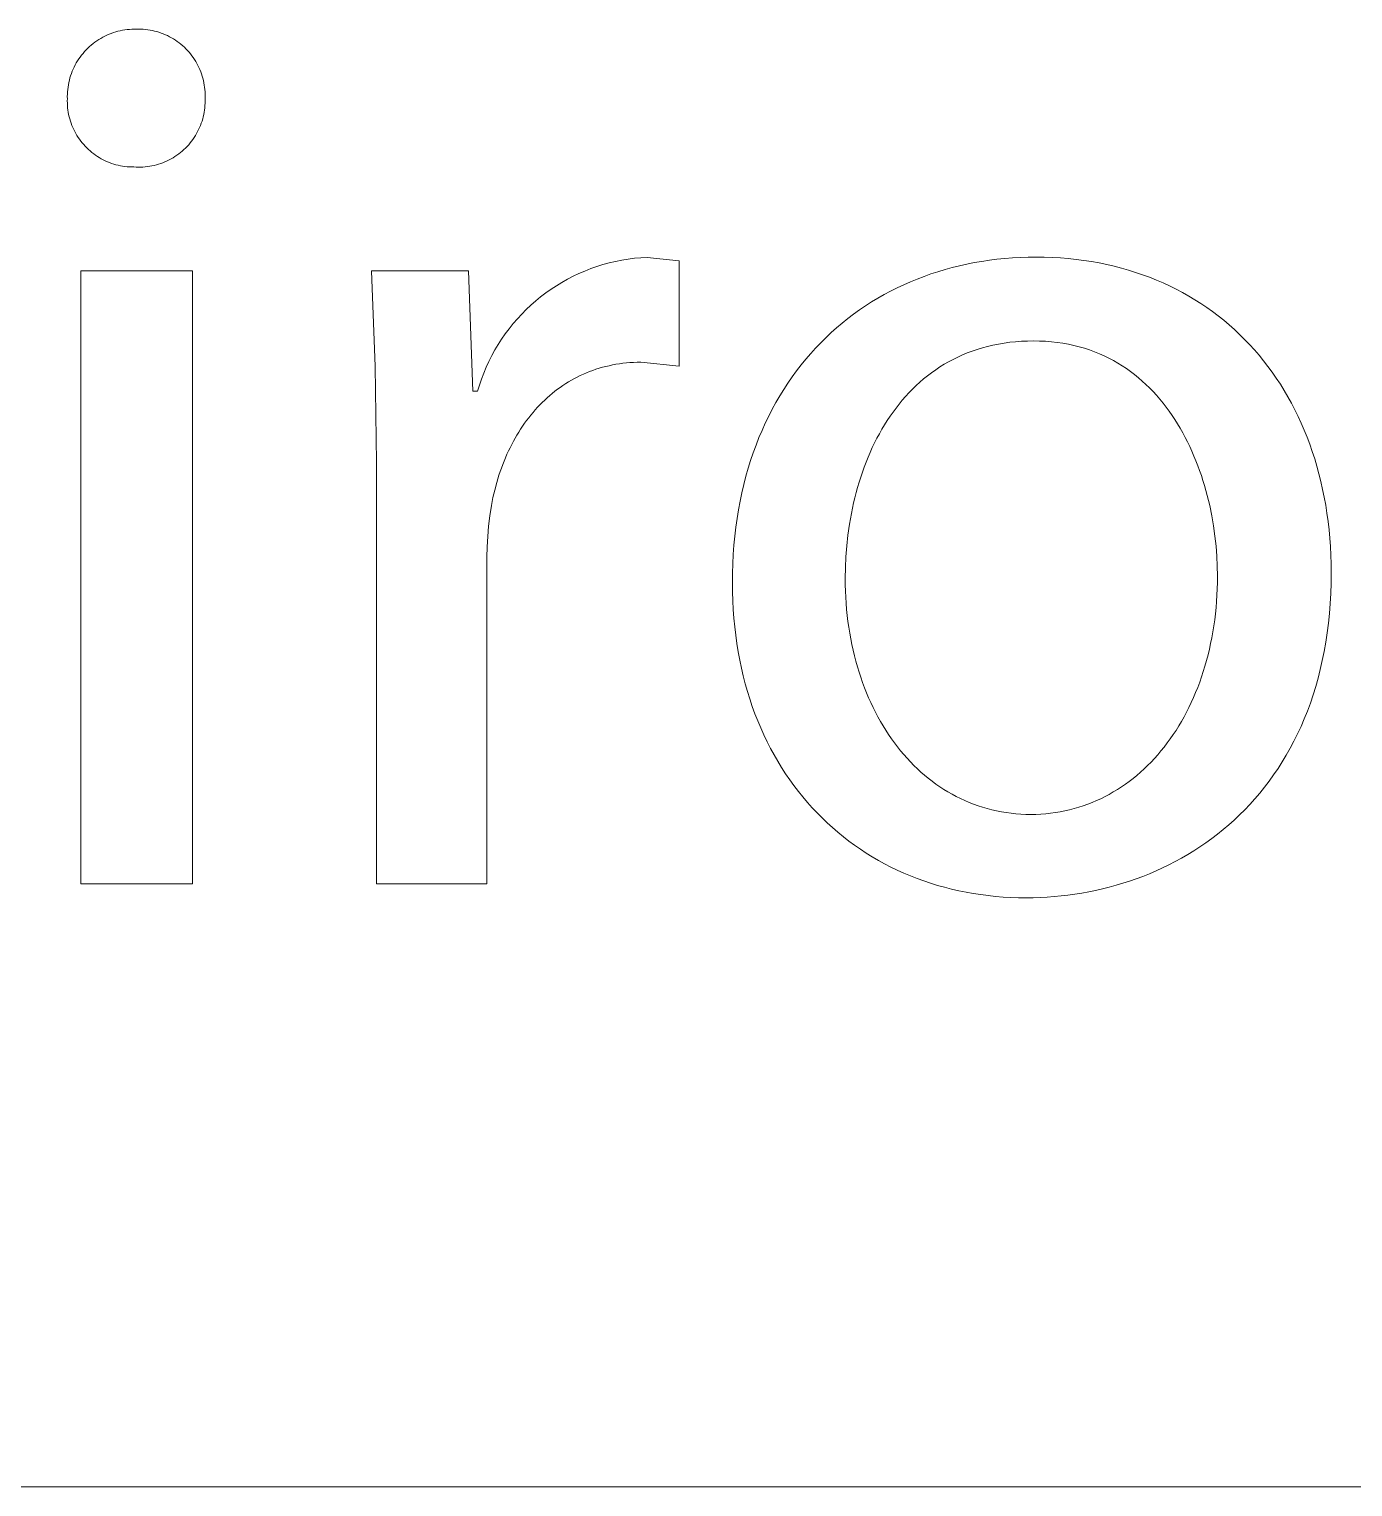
# Model space of a CAD drawing. Header units: millimetres. Extents: x 578 to 4608, y -138 to 2677.
# Drawn here: x 3802.53 to 3844.72, y -138.31 to -91.86 of the extents above; entities that cross this region are included whole.
import ezdxf

# ---------------------------------------------------------------- set-up
doc = ezdxf.new("R2010")
doc.units = ezdxf.units.MM
doc.header["$MEASUREMENT"] = 0
doc.layers.add('Domyślny', color=7, linetype='Continuous', true_color=0x000000)

msp = doc.modelspace()

# ---------------------------------------------------------------- linework, layer by layer
at = {"layer": 'Domyślny', "color": 18, "lineweight": 15, "true_color": 0x000000}
for p, q in [((3805.287, -91.953), (3805.358, -91.933)), ((3805.358, -91.933), (3805.431, -91.916)), ((3805.431, -91.916), (3805.503, -91.901)), ((3805.503, -91.901), (3805.577, -91.889)), ((3805.577, -91.889), (3805.651, -91.879)), ((3805.651, -91.879), (3805.725, -91.872)), ((3805.725, -91.872), (3805.799, -91.867)), ((3805.799, -91.867), (3805.873, -91.865)), ((3805.873, -91.865), (3805.948, -91.866)), ((3805.948, -91.866), (3806.02, -91.865)), ((3806.02, -91.865), (3806.093, -91.866)), ((3806.093, -91.866), (3806.166, -91.869)), ((3806.166, -91.869), (3806.239, -91.876)), ((3806.239, -91.876), (3806.311, -91.884)), ((3806.311, -91.884), (3806.383, -91.895)), ((3806.383, -91.895), (3806.455, -91.909)), ((3806.455, -91.909), (3806.526, -91.925)), ((3806.526, -91.925), (3806.596, -91.944)), ((3806.596, -91.944), (3806.666, -91.965)), ((3804.451, -92.422), (3804.507, -92.373)), ((3804.507, -92.373), (3804.564, -92.326)), ((3804.564, -92.326), (3804.623, -92.281)), ((3804.623, -92.281), (3804.684, -92.238)), ((3804.684, -92.238), (3804.746, -92.197)), ((3804.746, -92.197), (3804.81, -92.159)), ((3804.81, -92.159), (3804.875, -92.122)), ((3804.875, -92.122), (3804.941, -92.088)), ((3804.941, -92.088), (3805.008, -92.056)), ((3805.008, -92.056), (3805.076, -92.027)), ((3805.076, -92.027), (3805.145, -92)), ((3805.145, -92), (3805.216, -91.975)), ((3805.216, -91.975), (3805.287, -91.953)), ((3806.666, -91.965), (3806.735, -91.988)), ((3806.735, -91.988), (3806.803, -92.014)), ((3806.803, -92.014), (3806.871, -92.042)), ((3806.871, -92.042), (3806.937, -92.072)), ((3806.937, -92.072), (3807.002, -92.105)), ((3807.002, -92.105), (3807.066, -92.139)), ((3807.066, -92.139), (3807.129, -92.177)), ((3807.129, -92.177), (3807.19, -92.216)), ((3807.19, -92.216), (3807.25, -92.257)), ((3807.25, -92.257), (3807.309, -92.3)), ((3807.309, -92.3), (3807.366, -92.346)), ((3807.366, -92.346), (3807.422, -92.393)), ((3807.422, -92.393), (3807.475, -92.442)), ((3804.032, -92.941), (3804.07, -92.877)), ((3804.07, -92.877), (3804.111, -92.815)), ((3804.111, -92.815), (3804.153, -92.754)), ((3804.153, -92.754), (3804.198, -92.694)), ((3804.198, -92.694), (3804.245, -92.636)), ((3804.245, -92.636), (3804.293, -92.58)), ((3804.293, -92.58), (3804.344, -92.526)), ((3804.344, -92.526), (3804.396, -92.473)), ((3804.396, -92.473), (3804.451, -92.422)), ((3807.475, -92.442), (3807.527, -92.493)), ((3807.527, -92.493), (3807.578, -92.546)), ((3807.578, -92.546), (3807.626, -92.6)), ((3807.626, -92.6), (3807.673, -92.656)), ((3807.673, -92.656), (3807.717, -92.714)), ((3807.717, -92.714), (3807.76, -92.773)), ((3807.76, -92.773), (3807.801, -92.833)), ((3807.801, -92.833), (3807.839, -92.895)), ((3803.851, -93.348), (3803.875, -93.278)), ((3803.875, -93.278), (3803.902, -93.208)), ((3803.902, -93.208), (3803.931, -93.14)), ((3803.931, -93.14), (3803.963, -93.072)), ((3803.963, -93.072), (3803.996, -93.006)), ((3803.996, -93.006), (3804.032, -92.941)), ((3807.839, -92.895), (3807.875, -92.959)), ((3807.875, -92.959), (3807.909, -93.023)), ((3807.909, -93.023), (3807.941, -93.089)), ((3807.941, -93.089), (3807.971, -93.155)), ((3807.971, -93.155), (3807.998, -93.223)), ((3807.998, -93.223), (3808.023, -93.291)), ((3808.023, -93.291), (3808.045, -93.361)), ((3803.751, -93.857), (3803.758, -93.783)), ((3803.758, -93.783), (3803.767, -93.71)), ((3803.767, -93.71), (3803.779, -93.636)), ((3803.779, -93.636), (3803.793, -93.563)), ((3803.793, -93.563), (3803.81, -93.491)), ((3803.81, -93.491), (3803.829, -93.419)), ((3803.829, -93.419), (3803.851, -93.348)), ((3808.045, -93.361), (3808.065, -93.431)), ((3808.065, -93.431), (3808.083, -93.502)), ((3808.083, -93.502), (3808.098, -93.573)), ((3808.098, -93.573), (3808.111, -93.645)), ((3808.111, -93.645), (3808.121, -93.717)), ((3808.121, -93.717), (3808.129, -93.789)), ((3808.129, -93.789), (3808.134, -93.862)), ((3803.745, -94.006), (3803.747, -93.932)), ((3803.747, -94.08), (3803.745, -94.006)), ((3803.745, -94.153), (3803.747, -94.08)), ((3803.746, -94.225), (3803.745, -94.153)), ((3803.75, -94.297), (3803.746, -94.225)), ((3803.747, -93.932), (3803.751, -93.857)), ((3808.135, -94.225), (3808.132, -94.298)), ((3808.134, -93.862), (3808.137, -93.935)), ((3808.137, -94.008), (3808.135, -94.08)), ((3808.135, -94.08), (3808.136, -94.153)), ((3808.136, -94.153), (3808.135, -94.225)), ((3808.137, -93.935), (3808.137, -94.008)), ((3803.756, -94.369), (3803.75, -94.297)), ((3803.764, -94.441), (3803.756, -94.369)), ((3803.775, -94.512), (3803.764, -94.441)), ((3803.788, -94.583), (3803.775, -94.512)), ((3803.804, -94.654), (3803.788, -94.583)), ((3803.823, -94.724), (3803.804, -94.654)), ((3803.843, -94.793), (3803.823, -94.724)), ((3808.059, -94.725), (3808.038, -94.794)), ((3808.077, -94.655), (3808.059, -94.725)), ((3808.093, -94.584), (3808.077, -94.655)), ((3808.106, -94.513), (3808.093, -94.584)), ((3808.117, -94.442), (3808.106, -94.513)), ((3808.126, -94.37), (3808.117, -94.442)), ((3808.132, -94.298), (3808.126, -94.37)), ((3803.866, -94.862), (3803.843, -94.793)), ((3803.892, -94.929), (3803.866, -94.862)), ((3803.919, -94.996), (3803.892, -94.929)), ((3803.949, -95.062), (3803.919, -94.996)), ((3803.982, -95.126), (3803.949, -95.062)), ((3804.016, -95.19), (3803.982, -95.126)), ((3804.053, -95.252), (3804.016, -95.19)), ((3807.865, -95.192), (3807.828, -95.254)), ((3807.899, -95.128), (3807.865, -95.192)), ((3807.931, -95.063), (3807.899, -95.128)), ((3807.962, -94.998), (3807.931, -95.063)), ((3807.989, -94.931), (3807.962, -94.998)), ((3808.015, -94.863), (3807.989, -94.931)), ((3808.038, -94.794), (3808.015, -94.863)), ((3804.092, -95.313), (3804.053, -95.252)), ((3804.132, -95.373), (3804.092, -95.313)), ((3804.175, -95.431), (3804.132, -95.373)), ((3804.22, -95.488), (3804.175, -95.431)), ((3804.267, -95.543), (3804.22, -95.488)), ((3804.315, -95.596), (3804.267, -95.543)), ((3804.366, -95.648), (3804.315, -95.596)), ((3804.418, -95.698), (3804.366, -95.648)), ((3807.515, -95.651), (3807.462, -95.701)), ((3807.565, -95.599), (3807.515, -95.651)), ((3807.614, -95.545), (3807.565, -95.599)), ((3807.661, -95.49), (3807.614, -95.545)), ((3807.705, -95.433), (3807.661, -95.49)), ((3807.748, -95.375), (3807.705, -95.433)), ((3807.789, -95.315), (3807.748, -95.375)), ((3807.828, -95.254), (3807.789, -95.315)), ((3804.472, -95.746), (3804.418, -95.698)), ((3804.528, -95.792), (3804.472, -95.746)), ((3804.585, -95.837), (3804.528, -95.792)), ((3804.643, -95.879), (3804.585, -95.837)), ((3804.703, -95.919), (3804.643, -95.879)), ((3804.765, -95.957), (3804.703, -95.919)), ((3804.827, -95.993), (3804.765, -95.957)), ((3804.891, -96.027), (3804.827, -95.993)), ((3804.956, -96.059), (3804.891, -96.027)), ((3805.022, -96.088), (3804.956, -96.059)), ((3805.089, -96.115), (3805.022, -96.088)), ((3805.157, -96.14), (3805.089, -96.115)), ((3806.791, -96.12), (3806.723, -96.145)), ((3806.858, -96.093), (3806.791, -96.12)), ((3806.924, -96.063), (3806.858, -96.093)), ((3806.989, -96.031), (3806.924, -96.063)), ((3807.053, -95.997), (3806.989, -96.031)), ((3807.115, -95.961), (3807.053, -95.997)), ((3807.177, -95.923), (3807.115, -95.961)), ((3807.237, -95.883), (3807.177, -95.923)), ((3807.296, -95.84), (3807.237, -95.883)), ((3807.353, -95.796), (3807.296, -95.84)), ((3807.408, -95.749), (3807.353, -95.796)), ((3807.462, -95.701), (3807.408, -95.749)), ((3805.226, -96.162), (3805.157, -96.14)), ((3805.295, -96.182), (3805.226, -96.162)), ((3805.365, -96.2), (3805.295, -96.182)), ((3805.436, -96.215), (3805.365, -96.2)), ((3805.507, -96.228), (3805.436, -96.215)), ((3805.579, -96.238), (3805.507, -96.228)), ((3805.65, -96.246), (3805.579, -96.238)), ((3805.723, -96.251), (3805.65, -96.246)), ((3805.795, -96.254), (3805.723, -96.251)), ((3805.867, -96.255), (3805.795, -96.254)), ((3805.939, -96.259), (3805.867, -96.255)), ((3806.012, -96.261), (3805.939, -96.259)), ((3806.084, -96.261), (3806.012, -96.261)), ((3806.156, -96.258), (3806.084, -96.261)), ((3806.229, -96.252), (3806.156, -96.258)), ((3806.3, -96.244), (3806.229, -96.252)), ((3806.372, -96.234), (3806.3, -96.244)), ((3806.443, -96.221), (3806.372, -96.234)), ((3806.514, -96.205), (3806.443, -96.221)), ((3806.584, -96.188), (3806.514, -96.205)), ((3806.654, -96.167), (3806.584, -96.188)), ((3806.723, -96.145), (3806.654, -96.167)), ((3820.623, -99.428), (3820.818, -99.367)), ((3820.818, -99.367), (3821.015, -99.313)), ((3821.015, -99.313), (3821.214, -99.266)), ((3821.214, -99.266), (3821.414, -99.225)), ((3821.414, -99.225), (3821.616, -99.192)), ((3821.616, -99.192), (3821.819, -99.166)), ((3821.819, -99.166), (3822.023, -99.147)), ((3822.023, -99.147), (3822.227, -99.135)), ((3822.227, -99.135), (3823.247, -99.242)), ((3823.247, -99.242), (3823.247, -102.597)), ((3832.183, -99.403), (3832.417, -99.35)), ((3832.417, -99.35), (3832.653, -99.304)), ((3832.653, -99.304), (3832.892, -99.262)), ((3832.892, -99.262), (3833.133, -99.227)), ((3833.133, -99.227), (3833.375, -99.196)), ((3833.375, -99.196), (3833.62, -99.171)), ((3833.62, -99.171), (3833.867, -99.152)), ((3833.867, -99.152), (3834.115, -99.138)), ((3834.115, -99.138), (3834.366, -99.129)), ((3834.366, -99.129), (3834.618, -99.127)), ((3834.618, -99.127), (3834.88, -99.13)), ((3834.88, -99.13), (3835.138, -99.138)), ((3835.138, -99.138), (3835.395, -99.153)), ((3835.395, -99.153), (3835.648, -99.174)), ((3835.648, -99.174), (3835.899, -99.2)), ((3835.899, -99.2), (3836.146, -99.232)), ((3836.146, -99.232), (3836.391, -99.27)), ((3836.391, -99.27), (3836.633, -99.314)), ((3836.633, -99.314), (3836.872, -99.363)), ((3836.872, -99.363), (3837.107, -99.417)), ((3804.176, -99.569), (3807.732, -99.569)), ((3804.176, -119.096), (3804.176, -99.569)), ((3807.732, -99.569), (3807.732, -119.096)), ((3813.562, -102.616), (3813.436, -99.564)), ((3813.436, -99.564), (3816.536, -99.564)), ((3816.536, -99.564), (3816.671, -103.402)), ((3819.506, -99.932), (3819.685, -99.832)), ((3819.685, -99.832), (3819.866, -99.738)), ((3819.866, -99.738), (3820.051, -99.651)), ((3820.051, -99.651), (3820.239, -99.57)), ((3820.239, -99.57), (3820.43, -99.495)), ((3820.43, -99.495), (3820.623, -99.428)), ((3830.614, -99.916), (3830.83, -99.827)), ((3830.83, -99.827), (3831.049, -99.743)), ((3831.049, -99.743), (3831.27, -99.664)), ((3831.27, -99.664), (3831.495, -99.591)), ((3831.495, -99.591), (3831.722, -99.523)), ((3831.722, -99.523), (3831.951, -99.46)), ((3831.951, -99.46), (3832.183, -99.403)), ((3837.107, -99.417), (3837.34, -99.477)), ((3837.34, -99.477), (3837.569, -99.542)), ((3837.569, -99.542), (3837.795, -99.613)), ((3837.795, -99.613), (3838.018, -99.689)), ((3838.018, -99.689), (3838.238, -99.771)), ((3838.238, -99.771), (3838.455, -99.857)), ((3818.831, -100.392), (3818.994, -100.269)), ((3818.994, -100.269), (3819.161, -100.15)), ((3819.161, -100.15), (3819.332, -100.038)), ((3819.332, -100.038), (3819.506, -99.932)), ((3829.779, -100.323), (3829.983, -100.214)), ((3829.983, -100.214), (3830.19, -100.109)), ((3830.19, -100.109), (3830.401, -100.01)), ((3830.401, -100.01), (3830.614, -99.916)), ((3838.455, -99.857), (3838.667, -99.949)), ((3838.667, -99.949), (3838.877, -100.046)), ((3838.877, -100.046), (3839.083, -100.148)), ((3839.083, -100.148), (3839.286, -100.255)), ((3839.286, -100.255), (3839.485, -100.367)), ((3818.37, -100.797), (3818.519, -100.657)), ((3818.519, -100.657), (3818.673, -100.522)), ((3818.673, -100.522), (3818.831, -100.392)), ((3828.994, -100.812), (3829.185, -100.682)), ((3829.185, -100.682), (3829.38, -100.557)), ((3829.38, -100.557), (3829.578, -100.438)), ((3829.578, -100.438), (3829.779, -100.323)), ((3839.485, -100.367), (3839.68, -100.484)), ((3839.68, -100.484), (3839.872, -100.606)), ((3839.872, -100.606), (3840.06, -100.732)), ((3840.06, -100.732), (3840.244, -100.864)), ((3817.954, -101.247), (3818.088, -101.092)), ((3818.088, -101.092), (3818.226, -100.942)), ((3818.226, -100.942), (3818.37, -100.797)), ((3828.265, -101.38), (3828.442, -101.231)), ((3828.442, -101.231), (3828.622, -101.086)), ((3828.622, -101.086), (3828.807, -100.947)), ((3828.807, -100.947), (3828.994, -100.812)), ((3840.244, -100.864), (3840.425, -101)), ((3840.425, -101), (3840.601, -101.141)), ((3840.601, -101.141), (3840.774, -101.286)), ((3817.587, -101.738), (3817.704, -101.57)), ((3817.704, -101.57), (3817.826, -101.407)), ((3817.826, -101.407), (3817.954, -101.247)), ((3827.757, -101.858), (3827.922, -101.694)), ((3827.922, -101.694), (3828.092, -101.534)), ((3828.092, -101.534), (3828.265, -101.38)), ((3840.774, -101.286), (3840.943, -101.436)), ((3840.943, -101.436), (3841.108, -101.591)), ((3841.108, -101.591), (3841.269, -101.75)), ((3817.273, -102.265), (3817.372, -102.086)), ((3817.372, -102.086), (3817.476, -101.91)), ((3817.476, -101.91), (3817.587, -101.738)), ((3827.437, -102.2), (3827.595, -102.026)), ((3827.595, -102.026), (3827.757, -101.858)), ((3832.586, -102.12), (3832.429, -102.18)), ((3832.746, -102.066), (3832.586, -102.12)), ((3832.91, -102.016), (3832.746, -102.066)), ((3833.077, -101.971), (3832.91, -102.016)), ((3833.248, -101.931), (3833.077, -101.971)), ((3833.422, -101.896), (3833.248, -101.931)), ((3833.599, -101.866), (3833.422, -101.896)), ((3833.78, -101.842), (3833.599, -101.866)), ((3833.964, -101.822), (3833.78, -101.842)), ((3834.152, -101.809), (3833.964, -101.822)), ((3834.343, -101.8), (3834.152, -101.809)), ((3834.537, -101.797), (3834.343, -101.8)), ((3834.732, -101.8), (3834.537, -101.797)), ((3834.924, -101.809), (3834.732, -101.8)), ((3835.111, -101.824), (3834.924, -101.809)), ((3835.295, -101.845), (3835.111, -101.824)), ((3835.476, -101.872), (3835.295, -101.845)), ((3835.653, -101.903), (3835.476, -101.872)), ((3835.826, -101.941), (3835.653, -101.903)), ((3835.995, -101.984), (3835.826, -101.941)), ((3836.161, -102.032), (3835.995, -101.984)), ((3836.324, -102.085), (3836.161, -102.032)), ((3836.483, -102.143), (3836.324, -102.085)), ((3836.638, -102.205), (3836.483, -102.143)), ((3841.269, -101.75), (3841.425, -101.913)), ((3841.425, -101.913), (3841.578, -102.081)), ((3841.578, -102.081), (3841.727, -102.253)), ((3813.597, -105.67), (3813.562, -102.616)), ((3817.016, -102.822), (3817.095, -102.633)), ((3817.095, -102.633), (3817.181, -102.448)), ((3817.181, -102.448), (3817.273, -102.265)), ((3820.905, -102.611), (3820.8, -102.638)), ((3821.012, -102.586), (3820.905, -102.611)), ((3821.12, -102.563), (3821.012, -102.586)), ((3821.229, -102.543), (3821.12, -102.563)), ((3821.339, -102.525), (3821.229, -102.543)), ((3821.451, -102.51), (3821.339, -102.525)), ((3821.564, -102.498), (3821.451, -102.51)), ((3821.677, -102.489), (3821.564, -102.498)), ((3821.792, -102.482), (3821.677, -102.489)), ((3821.908, -102.478), (3821.792, -102.482)), ((3822.025, -102.476), (3821.908, -102.478)), ((3823.247, -102.597), (3822.025, -102.476)), ((3826.99, -102.749), (3827.135, -102.561)), ((3827.135, -102.561), (3827.284, -102.378)), ((3827.284, -102.378), (3827.437, -102.2)), ((3831.556, -102.627), (3831.421, -102.716)), ((3831.693, -102.542), (3831.556, -102.627)), ((3831.834, -102.461), (3831.693, -102.542)), ((3831.977, -102.384), (3831.834, -102.461)), ((3832.125, -102.311), (3831.977, -102.384)), ((3832.275, -102.243), (3832.125, -102.311)), ((3832.429, -102.18), (3832.275, -102.243)), ((3836.79, -102.273), (3836.638, -102.205)), ((3836.939, -102.345), (3836.79, -102.273)), ((3837.084, -102.422), (3836.939, -102.345)), ((3837.226, -102.503), (3837.084, -102.422)), ((3837.364, -102.588), (3837.226, -102.503)), ((3837.499, -102.678), (3837.364, -102.588)), ((3841.727, -102.253), (3841.871, -102.429)), ((3841.871, -102.429), (3842.011, -102.61)), ((3842.011, -102.61), (3842.147, -102.795)), ((3816.877, -103.207), (3816.943, -103.013)), ((3816.943, -103.013), (3817.016, -102.822)), ((3819.813, -103.048), (3819.721, -103.102)), ((3819.906, -102.997), (3819.813, -103.048)), ((3820, -102.948), (3819.906, -102.997)), ((3820.095, -102.901), (3820, -102.948)), ((3820.192, -102.856), (3820.095, -102.901)), ((3820.29, -102.814), (3820.192, -102.856)), ((3820.389, -102.774), (3820.29, -102.814)), ((3820.49, -102.736), (3820.389, -102.774)), ((3820.592, -102.701), (3820.49, -102.736)), ((3820.695, -102.669), (3820.592, -102.701)), ((3820.8, -102.638), (3820.695, -102.669)), ((3826.713, -103.138), (3826.849, -102.941)), ((3826.849, -102.941), (3826.99, -102.749)), ((3831.038, -103.007), (3830.917, -103.111)), ((3831.163, -102.906), (3831.038, -103.007)), ((3831.291, -102.809), (3831.163, -102.906)), ((3831.421, -102.716), (3831.291, -102.809)), ((3837.631, -102.772), (3837.499, -102.678)), ((3837.759, -102.869), (3837.631, -102.772)), ((3837.884, -102.971), (3837.759, -102.869)), ((3838.006, -103.076), (3837.884, -102.971)), ((3838.124, -103.184), (3838.006, -103.076)), ((3842.147, -102.795), (3842.278, -102.984)), ((3842.278, -102.984), (3842.406, -103.177)), ((3816.671, -103.402), (3816.818, -103.402)), ((3816.818, -103.402), (3816.877, -103.207)), ((3819.12, -103.538), (3819.039, -103.609)), ((3819.201, -103.47), (3819.12, -103.538)), ((3819.285, -103.403), (3819.201, -103.47)), ((3819.369, -103.339), (3819.285, -103.403)), ((3819.455, -103.276), (3819.369, -103.339)), ((3819.542, -103.216), (3819.455, -103.276)), ((3819.631, -103.158), (3819.542, -103.216)), ((3819.721, -103.102), (3819.631, -103.158)), ((3826.331, -103.757), (3826.453, -103.546)), ((3826.453, -103.546), (3826.581, -103.34)), ((3826.581, -103.34), (3826.713, -103.138)), ((3830.573, -103.445), (3830.464, -103.563)), ((3830.684, -103.33), (3830.573, -103.445)), ((3830.799, -103.219), (3830.684, -103.33)), ((3830.917, -103.111), (3830.799, -103.219)), ((3838.239, -103.296), (3838.124, -103.184)), ((3838.351, -103.412), (3838.239, -103.296)), ((3838.46, -103.53), (3838.351, -103.412)), ((3838.565, -103.652), (3838.46, -103.53)), ((3842.406, -103.177), (3842.528, -103.374)), ((3842.528, -103.374), (3842.646, -103.575)), ((3818.66, -103.992), (3818.589, -104.074)), ((3818.733, -103.912), (3818.66, -103.992)), ((3818.807, -103.833), (3818.733, -103.912)), ((3818.883, -103.756), (3818.807, -103.833)), ((3818.961, -103.682), (3818.883, -103.756)), ((3819.039, -103.609), (3818.961, -103.682)), ((3826.099, -104.193), (3826.213, -103.973)), ((3826.213, -103.973), (3826.331, -103.757)), ((3830.157, -103.935), (3830.061, -104.065)), ((3830.256, -103.808), (3830.157, -103.935)), ((3830.358, -103.684), (3830.256, -103.808)), ((3830.464, -103.563), (3830.358, -103.684)), ((3838.667, -103.777), (3838.565, -103.652)), ((3838.766, -103.904), (3838.667, -103.777)), ((3838.862, -104.035), (3838.766, -103.904)), ((3842.646, -103.575), (3842.76, -103.779)), ((3842.76, -103.779), (3842.869, -103.988)), ((3842.869, -103.988), (3842.974, -104.201)), ((3818.319, -104.422), (3818.256, -104.513)), ((3818.384, -104.332), (3818.319, -104.422)), ((3818.451, -104.245), (3818.384, -104.332)), ((3818.519, -104.158), (3818.451, -104.245)), ((3818.589, -104.074), (3818.519, -104.158)), ((3825.887, -104.646), (3825.991, -104.417)), ((3825.991, -104.417), (3826.099, -104.193)), ((3829.791, -104.471), (3829.707, -104.612)), ((3829.878, -104.333), (3829.791, -104.471)), ((3829.968, -104.198), (3829.878, -104.333)), ((3830.061, -104.065), (3829.968, -104.198)), ((3838.955, -104.168), (3838.862, -104.035)), ((3839.045, -104.304), (3838.955, -104.168)), ((3839.132, -104.442), (3839.045, -104.304)), ((3839.215, -104.582), (3839.132, -104.442)), ((3842.974, -104.201), (3843.073, -104.417)), ((3843.073, -104.417), (3843.169, -104.637)), ((3818.018, -104.896), (3817.962, -104.995)), ((3818.075, -104.798), (3818.018, -104.896)), ((3818.133, -104.701), (3818.075, -104.798)), ((3818.194, -104.606), (3818.133, -104.701)), ((3818.256, -104.513), (3818.194, -104.606)), ((3825.695, -105.117), (3825.788, -104.879)), ((3825.788, -104.879), (3825.887, -104.646)), ((3829.548, -104.9), (3829.473, -105.048)), ((3829.626, -104.755), (3829.548, -104.9)), ((3829.707, -104.612), (3829.626, -104.755)), ((3839.296, -104.724), (3839.215, -104.582)), ((3839.374, -104.869), (3839.296, -104.724)), ((3839.448, -105.015), (3839.374, -104.869)), ((3843.169, -104.637), (3843.259, -104.861)), ((3843.259, -104.861), (3843.345, -105.088)), ((3817.757, -105.41), (3817.71, -105.518)), ((3817.806, -105.304), (3817.757, -105.41)), ((3817.856, -105.2), (3817.806, -105.304)), ((3817.908, -105.097), (3817.856, -105.2)), ((3817.962, -104.995), (3817.908, -105.097)), ((3825.523, -105.605), (3825.606, -105.359)), ((3825.606, -105.359), (3825.695, -105.117)), ((3829.332, -105.35), (3829.267, -105.503)), ((3829.401, -105.198), (3829.332, -105.35)), ((3829.473, -105.048), (3829.401, -105.198)), ((3839.52, -105.164), (3839.448, -105.015)), ((3839.588, -105.314), (3839.52, -105.164)), ((3839.654, -105.466), (3839.588, -105.314)), ((3843.345, -105.088), (3843.425, -105.319)), ((3843.425, -105.319), (3843.501, -105.554)), ((3813.597, -119.091), (3813.597, -105.67)), ((3817.58, -105.849), (3817.54, -105.962)), ((3817.622, -105.737), (3817.58, -105.849)), ((3817.665, -105.627), (3817.622, -105.737)), ((3817.71, -105.518), (3817.665, -105.627)), ((3825.372, -106.111), (3825.445, -105.856)), ((3825.445, -105.856), (3825.523, -105.605)), ((3829.143, -105.816), (3829.086, -105.976)), ((3829.204, -105.659), (3829.143, -105.816)), ((3829.267, -105.503), (3829.204, -105.659)), ((3839.717, -105.619), (3839.654, -105.466)), ((3839.777, -105.773), (3839.717, -105.619)), ((3839.834, -105.929), (3839.777, -105.773)), ((3843.501, -105.554), (3843.572, -105.792)), ((3843.572, -105.792), (3843.638, -106.033)), ((3817.43, -106.31), (3817.367, -106.548)), ((3817.502, -106.076), (3817.43, -106.31)), ((3817.54, -105.962), (3817.502, -106.076)), ((3825.305, -106.371), (3825.372, -106.111)), ((3828.981, -106.298), (3828.932, -106.462)), ((3829.032, -106.136), (3828.981, -106.298)), ((3829.086, -105.976), (3829.032, -106.136)), ((3839.888, -106.086), (3839.834, -105.929)), ((3839.939, -106.244), (3839.888, -106.086)), ((3839.988, -106.403), (3839.939, -106.244)), ((3843.638, -106.033), (3843.699, -106.278)), ((3843.699, -106.278), (3843.755, -106.526)), ((3817.31, -106.791), (3817.261, -107.039)), ((3817.367, -106.548), (3817.31, -106.791)), ((3825.187, -106.902), (3825.243, -106.634)), ((3825.243, -106.634), (3825.305, -106.371)), ((3828.844, -106.793), (3828.804, -106.96)), ((3828.887, -106.627), (3828.844, -106.793)), ((3828.932, -106.462), (3828.887, -106.627)), ((3840.077, -106.723), (3839.988, -106.403)), ((3840.154, -107.045), (3840.077, -106.723)), ((3843.755, -106.526), (3843.806, -106.777)), ((3843.806, -106.777), (3843.852, -107.032)), ((3817.261, -107.039), (3817.213, -107.368)), ((3825.091, -107.451), (3825.136, -107.175)), ((3825.136, -107.175), (3825.187, -106.902)), ((3828.804, -106.96), (3828.733, -107.297)), ((3840.221, -107.369), (3840.154, -107.045)), ((3843.852, -107.032), (3843.892, -107.29)), ((3817.174, -107.697), (3817.145, -108.027)), ((3817.213, -107.368), (3817.174, -107.697)), ((3825.019, -108.016), (3825.052, -107.731)), ((3825.052, -107.731), (3825.091, -107.451)), ((3828.673, -107.638), (3828.624, -107.982)), ((3828.733, -107.297), (3828.673, -107.638)), ((3840.277, -107.693), (3840.221, -107.369)), ((3840.322, -108.016), (3840.277, -107.693)), ((3843.892, -107.29), (3843.927, -107.551)), ((3843.927, -107.551), (3843.957, -107.815)), ((3817.145, -108.027), (3817.124, -108.359)), ((3824.991, -108.305), (3825.019, -108.016)), ((3828.624, -107.982), (3828.587, -108.327)), ((3840.358, -108.338), (3840.322, -108.016)), ((3843.957, -107.815), (3843.982, -108.082)), ((3843.982, -108.082), (3844.001, -108.351)), ((3817.124, -108.359), (3817.113, -108.69)), ((3824.954, -108.895), (3824.97, -108.598)), ((3824.97, -108.598), (3824.991, -108.305)), ((3828.587, -108.327), (3828.56, -108.673)), ((3840.382, -108.658), (3840.358, -108.338)), ((3840.397, -108.974), (3840.382, -108.658)), ((3844.001, -108.351), (3844.015, -108.624)), ((3844.015, -108.624), (3844.023, -108.9)), ((3817.113, -108.69), (3817.113, -119.091)), ((3824.945, -109.196), (3824.954, -108.895)), ((3828.544, -109.02), (3828.538, -109.366)), ((3828.56, -108.673), (3828.544, -109.02)), ((3840.402, -109.286), (3840.397, -108.974)), ((3844.023, -108.9), (3844.026, -109.179)), ((3824.942, -109.501), (3824.945, -109.196)), ((3824.945, -109.788), (3824.942, -109.501)), ((3828.538, -109.366), (3828.54, -109.566)), ((3828.54, -109.566), (3828.546, -109.765)), ((3840.395, -109.695), (3840.4, -109.491)), ((3840.4, -109.491), (3840.402, -109.286)), ((3844.022, -109.513), (3844.011, -109.842)), ((3844.026, -109.179), (3844.022, -109.513)), ((3824.954, -110.073), (3824.945, -109.788)), ((3828.546, -109.765), (3828.554, -109.961)), ((3828.554, -109.961), (3828.567, -110.156)), ((3840.373, -110.097), (3840.386, -109.897)), ((3840.386, -109.897), (3840.395, -109.695)), ((3844.011, -109.842), (3843.993, -110.165)), ((3824.968, -110.353), (3824.954, -110.073)), ((3824.989, -110.631), (3824.968, -110.353)), ((3828.567, -110.156), (3828.583, -110.35)), ((3828.583, -110.35), (3828.602, -110.541)), ((3840.313, -110.684), (3840.336, -110.491)), ((3840.336, -110.491), (3840.356, -110.295)), ((3840.356, -110.295), (3840.373, -110.097)), ((3843.968, -110.483), (3843.937, -110.794)), ((3843.993, -110.165), (3843.968, -110.483)), ((3825.015, -110.905), (3824.989, -110.631)), ((3825.047, -111.175), (3825.015, -110.905)), ((3828.602, -110.541), (3828.625, -110.731)), ((3828.625, -110.731), (3828.651, -110.919)), ((3828.651, -110.919), (3828.681, -111.104)), ((3840.256, -111.066), (3840.286, -110.876)), ((3840.286, -110.876), (3840.313, -110.684)), ((3843.937, -110.794), (3843.898, -111.099)), ((3825.084, -111.441), (3825.047, -111.175)), ((3825.127, -111.704), (3825.084, -111.441)), ((3828.681, -111.104), (3828.714, -111.288)), ((3828.714, -111.288), (3828.75, -111.47)), ((3840.144, -111.622), (3840.185, -111.439)), ((3840.185, -111.439), (3840.222, -111.253)), ((3840.222, -111.253), (3840.256, -111.066)), ((3843.853, -111.399), (3843.801, -111.693)), ((3843.898, -111.099), (3843.853, -111.399)), ((3825.176, -111.964), (3825.127, -111.704)), ((3828.75, -111.47), (3828.789, -111.65)), ((3828.789, -111.65), (3828.832, -111.827)), ((3828.832, -111.827), (3828.877, -112.003)), ((3840.054, -111.981), (3840.101, -111.802)), ((3840.101, -111.802), (3840.144, -111.622)), ((3843.801, -111.693), (3843.743, -111.981)), ((3825.23, -112.219), (3825.176, -111.964)), ((3825.289, -112.471), (3825.23, -112.219)), ((3828.877, -112.003), (3828.926, -112.176)), ((3828.926, -112.176), (3828.978, -112.347)), ((3828.978, -112.347), (3829.033, -112.515)), ((3839.894, -112.501), (3839.951, -112.33)), ((3839.951, -112.33), (3840.004, -112.156)), ((3840.004, -112.156), (3840.054, -111.981)), ((3843.679, -112.263), (3843.609, -112.54)), ((3843.743, -111.981), (3843.679, -112.263)), ((3825.353, -112.72), (3825.289, -112.471)), ((3825.423, -112.964), (3825.353, -112.72)), ((3829.033, -112.515), (3829.091, -112.682)), ((3829.091, -112.682), (3829.152, -112.845)), ((3829.152, -112.845), (3829.216, -113.007)), ((3839.707, -112.998), (3839.773, -112.835)), ((3839.773, -112.835), (3839.835, -112.669)), ((3839.835, -112.669), (3839.894, -112.501)), ((3843.533, -112.811), (3843.451, -113.076)), ((3843.609, -112.54), (3843.533, -112.811)), ((3825.497, -113.204), (3825.423, -112.964)), ((3825.577, -113.441), (3825.497, -113.204)), ((3829.216, -113.007), (3829.283, -113.165)), ((3829.283, -113.165), (3829.353, -113.321)), ((3839.567, -113.317), (3839.639, -113.159)), ((3839.639, -113.159), (3839.707, -112.998)), ((3843.451, -113.076), (3843.363, -113.336)), ((3825.662, -113.674), (3825.577, -113.441)), ((3825.751, -113.902), (3825.662, -113.674)), ((3829.353, -113.321), (3829.426, -113.475)), ((3829.426, -113.475), (3829.502, -113.626)), ((3829.502, -113.626), (3829.58, -113.774)), ((3829.58, -113.774), (3829.661, -113.919)), ((3839.254, -113.92), (3839.337, -113.773)), ((3839.337, -113.773), (3839.416, -113.624)), ((3839.416, -113.624), (3839.493, -113.472)), ((3839.493, -113.472), (3839.567, -113.317)), ((3843.269, -113.59), (3843.17, -113.838)), ((3843.363, -113.336), (3843.269, -113.59)), ((3825.846, -114.127), (3825.751, -113.902)), ((3825.945, -114.348), (3825.846, -114.127)), ((3829.661, -113.919), (3829.745, -114.062)), ((3829.745, -114.062), (3829.832, -114.201)), ((3829.832, -114.201), (3829.921, -114.338)), ((3838.99, -114.341), (3839.081, -114.204)), ((3839.081, -114.204), (3839.169, -114.063)), ((3839.169, -114.063), (3839.254, -113.92)), ((3843.065, -114.08), (3842.956, -114.318)), ((3843.17, -113.838), (3843.065, -114.08)), ((3826.049, -114.565), (3825.945, -114.348)), ((3826.158, -114.777), (3826.049, -114.565)), ((3829.921, -114.338), (3830.013, -114.472)), ((3830.013, -114.472), (3830.107, -114.602)), ((3830.107, -114.602), (3830.204, -114.73)), ((3838.703, -114.735), (3838.801, -114.607)), ((3838.801, -114.607), (3838.897, -114.475)), ((3838.897, -114.475), (3838.99, -114.341)), ((3842.841, -114.549), (3842.721, -114.775)), ((3842.956, -114.318), (3842.841, -114.549)), ((3826.271, -114.986), (3826.158, -114.777)), ((3826.389, -115.19), (3826.271, -114.986)), ((3830.204, -114.73), (3830.304, -114.854)), ((3830.304, -114.854), (3830.406, -114.975)), ((3830.406, -114.975), (3830.51, -115.093)), ((3830.51, -115.093), (3830.617, -115.208)), ((3838.285, -115.214), (3838.393, -115.099)), ((3838.393, -115.099), (3838.499, -114.981)), ((3838.499, -114.981), (3838.602, -114.86)), ((3838.602, -114.86), (3838.703, -114.735)), ((3842.596, -114.995), (3842.467, -115.21)), ((3842.721, -114.775), (3842.596, -114.995)), ((3826.511, -115.39), (3826.389, -115.19)), ((3826.638, -115.586), (3826.511, -115.39)), ((3826.769, -115.777), (3826.638, -115.586)), ((3830.617, -115.208), (3830.727, -115.319)), ((3830.727, -115.319), (3830.838, -115.427)), ((3830.838, -115.427), (3830.952, -115.532)), ((3830.952, -115.532), (3831.068, -115.633)), ((3831.068, -115.633), (3831.187, -115.73)), ((3837.83, -115.639), (3837.947, -115.538)), ((3837.947, -115.538), (3838.062, -115.434)), ((3838.062, -115.434), (3838.175, -115.326)), ((3838.175, -115.326), (3838.285, -115.214)), ((3842.193, -115.624), (3842.05, -115.822)), ((3842.332, -115.42), (3842.193, -115.624)), ((3842.467, -115.21), (3842.332, -115.42)), ((3826.904, -115.965), (3826.769, -115.777)), ((3827.044, -116.147), (3826.904, -115.965)), ((3831.187, -115.73), (3831.308, -115.824)), ((3831.308, -115.824), (3831.431, -115.915)), ((3831.431, -115.915), (3831.556, -116.001)), ((3831.556, -116.001), (3831.683, -116.084)), ((3831.683, -116.084), (3831.812, -116.163)), ((3837.083, -116.168), (3837.213, -116.089)), ((3837.213, -116.089), (3837.34, -116.007)), ((3837.34, -116.007), (3837.466, -115.92)), ((3837.466, -115.92), (3837.589, -115.83)), ((3837.589, -115.83), (3837.711, -115.737)), ((3837.711, -115.737), (3837.83, -115.639)), ((3841.903, -116.016), (3841.751, -116.203)), ((3842.05, -115.822), (3841.903, -116.016)), ((3827.188, -116.326), (3827.044, -116.147)), ((3827.335, -116.5), (3827.188, -116.326)), ((3827.487, -116.67), (3827.335, -116.5)), ((3831.812, -116.163), (3831.944, -116.238)), ((3831.944, -116.238), (3832.077, -116.31)), ((3832.077, -116.31), (3832.212, -116.377)), ((3832.212, -116.377), (3832.35, -116.441)), ((3832.35, -116.441), (3832.489, -116.5)), ((3832.489, -116.5), (3832.63, -116.555)), ((3832.63, -116.555), (3832.773, -116.606)), ((3836.124, -116.609), (3836.266, -116.558)), ((3836.266, -116.558), (3836.407, -116.503)), ((3836.407, -116.503), (3836.546, -116.444)), ((3836.546, -116.444), (3836.683, -116.381)), ((3836.683, -116.381), (3836.818, -116.314)), ((3836.818, -116.314), (3836.952, -116.243)), ((3836.952, -116.243), (3837.083, -116.168)), ((3841.435, -116.563), (3841.272, -116.734)), ((3841.595, -116.386), (3841.435, -116.563)), ((3841.751, -116.203), (3841.595, -116.386)), ((3827.643, -116.835), (3827.487, -116.67)), ((3827.802, -116.996), (3827.643, -116.835)), ((3827.965, -117.152), (3827.802, -116.996)), ((3832.773, -116.606), (3832.918, -116.653)), ((3832.918, -116.653), (3833.064, -116.696)), ((3833.064, -116.696), (3833.212, -116.735)), ((3833.212, -116.735), (3833.362, -116.769)), ((3833.362, -116.769), (3833.514, -116.799)), ((3833.514, -116.799), (3833.667, -116.824)), ((3833.667, -116.824), (3833.822, -116.845)), ((3833.822, -116.845), (3833.978, -116.861)), ((3833.978, -116.861), (3834.136, -116.873)), ((3834.136, -116.873), (3834.296, -116.88)), ((3834.296, -116.88), (3834.457, -116.882)), ((3834.457, -116.882), (3834.615, -116.88)), ((3834.615, -116.88), (3834.773, -116.873)), ((3834.773, -116.873), (3834.929, -116.861)), ((3834.929, -116.861), (3835.083, -116.845)), ((3835.083, -116.845), (3835.236, -116.824)), ((3835.236, -116.824), (3835.388, -116.799)), ((3835.388, -116.799), (3835.538, -116.77)), ((3835.538, -116.77), (3835.687, -116.736)), ((3835.687, -116.736), (3835.834, -116.698)), ((3835.834, -116.698), (3835.98, -116.656)), ((3835.98, -116.656), (3836.124, -116.609)), ((3841.105, -116.9), (3840.934, -117.061)), ((3841.272, -116.734), (3841.105, -116.9)), ((3828.132, -117.303), (3827.965, -117.152)), ((3828.303, -117.45), (3828.132, -117.303)), ((3828.478, -117.592), (3828.303, -117.45)), ((3840.582, -117.368), (3840.401, -117.513)), ((3840.76, -117.217), (3840.582, -117.368)), ((3840.934, -117.061), (3840.76, -117.217)), ((3828.655, -117.73), (3828.478, -117.592)), ((3828.837, -117.863), (3828.655, -117.73)), ((3829.022, -117.991), (3828.837, -117.863)), ((3839.841, -117.917), (3839.649, -118.042)), ((3840.031, -117.788), (3839.841, -117.917)), ((3840.218, -117.653), (3840.031, -117.788)), ((3840.401, -117.513), (3840.218, -117.653)), ((3829.21, -118.114), (3829.022, -117.991)), ((3829.401, -118.232), (3829.21, -118.114)), ((3829.596, -118.346), (3829.401, -118.232)), ((3829.794, -118.454), (3829.596, -118.346)), ((3839.056, -118.385), (3838.854, -118.489)), ((3839.256, -118.276), (3839.056, -118.385)), ((3839.454, -118.161), (3839.256, -118.276)), ((3839.649, -118.042), (3839.454, -118.161)), ((3829.994, -118.558), (3829.794, -118.454)), ((3830.198, -118.657), (3829.994, -118.558)), ((3830.405, -118.75), (3830.198, -118.657)), ((3830.615, -118.839), (3830.405, -118.75)), ((3830.827, -118.922), (3830.615, -118.839)), ((3838.026, -118.855), (3837.815, -118.934)), ((3838.236, -118.771), (3838.026, -118.855)), ((3838.444, -118.682), (3838.236, -118.771)), ((3838.65, -118.588), (3838.444, -118.682)), ((3838.854, -118.489), (3838.65, -118.588)), ((3807.732, -119.096), (3804.176, -119.096)), ((3817.113, -119.091), (3813.597, -119.091)), ((3831.043, -119.001), (3830.827, -118.922)), ((3831.261, -119.074), (3831.043, -119.001)), ((3831.481, -119.142), (3831.261, -119.074)), ((3831.704, -119.205), (3831.481, -119.142)), ((3831.93, -119.262), (3831.704, -119.205)), ((3832.158, -119.314), (3831.93, -119.262)), ((3832.389, -119.361), (3832.158, -119.314)), ((3836.299, -119.35), (3836.079, -119.39)), ((3836.519, -119.305), (3836.299, -119.35)), ((3836.737, -119.255), (3836.519, -119.305)), ((3836.955, -119.201), (3836.737, -119.255)), ((3837.172, -119.141), (3836.955, -119.201)), ((3837.387, -119.077), (3837.172, -119.141)), ((3837.602, -119.008), (3837.387, -119.077)), ((3837.815, -118.934), (3837.602, -119.008)), ((3832.621, -119.403), (3832.389, -119.361)), ((3832.856, -119.439), (3832.621, -119.403)), ((3833.093, -119.469), (3832.856, -119.439)), ((3833.333, -119.494), (3833.093, -119.469)), ((3833.574, -119.514), (3833.333, -119.494)), ((3833.817, -119.528), (3833.574, -119.514)), ((3834.062, -119.536), (3833.817, -119.528)), ((3834.309, -119.539), (3834.062, -119.536)), ((3834.53, -119.537), (3834.309, -119.539)), ((3834.752, -119.53), (3834.53, -119.537)), ((3834.973, -119.518), (3834.752, -119.53)), ((3835.195, -119.502), (3834.973, -119.518)), ((3835.416, -119.481), (3835.195, -119.502)), ((3835.638, -119.455), (3835.416, -119.481)), ((3835.859, -119.425), (3835.638, -119.455)), ((3836.079, -119.39), (3835.859, -119.425)), ((4604.455, -138.305), (578.038, -138.305)), ((4604.455, -138.305), (3085.218, -138.305))]:
    msp.add_line(p, q, dxfattribs=at)

doc.saveas('drawing.dxf')
